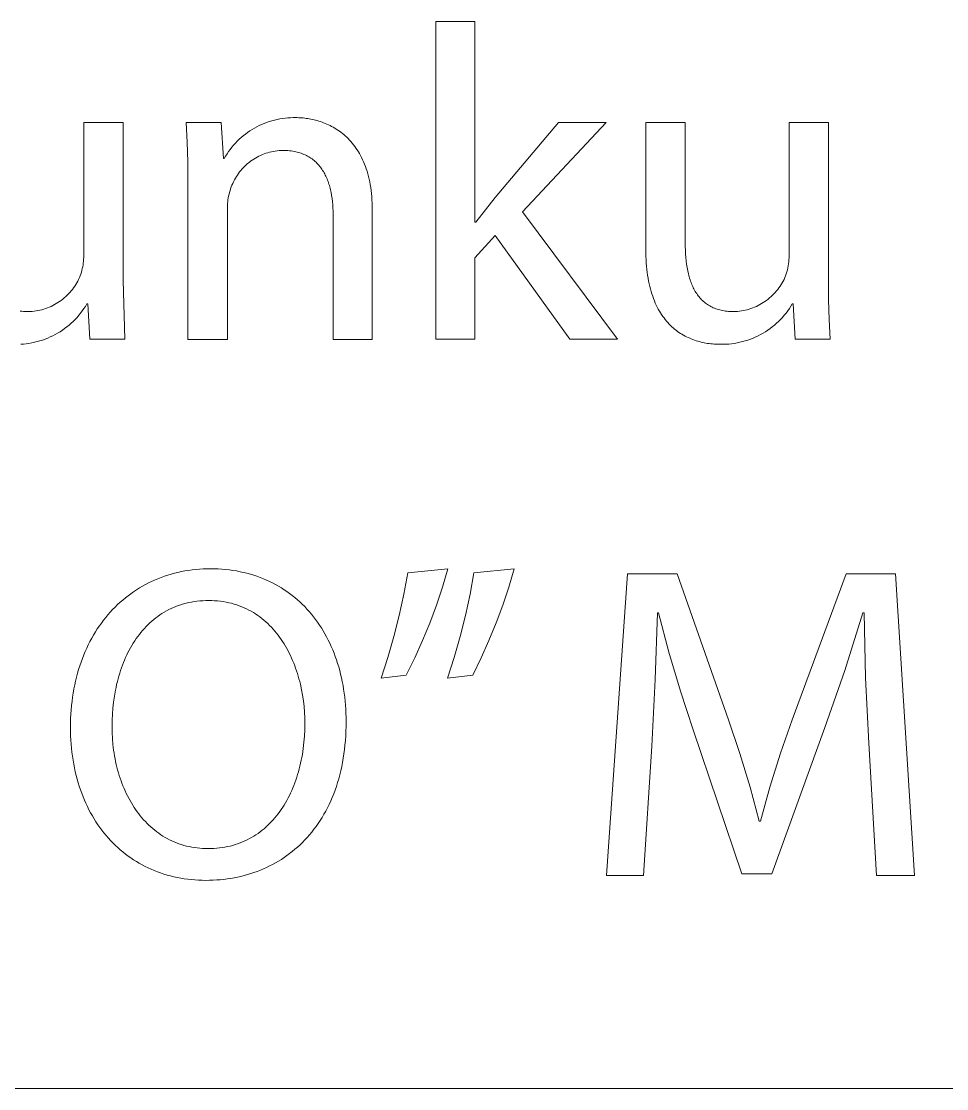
# Model space of a CAD drawing. Header units: millimetres. Extents: x 2840 to 6121, y 744 to 3036.
# Drawn here: x 5396.1 to 5464, y 744.1 to 822.4 of the extents above; entities that cross this region are included whole.
import ezdxf

# ---------------------------------------------------------------- set-up
doc = ezdxf.new("R2010")
doc.units = ezdxf.units.MM
doc.header["$MEASUREMENT"] = 0
doc.layers.add('Domyślny', color=7, linetype='Continuous', true_color=0x000000)

msp = doc.modelspace()

# ---------------------------------------------------------------- linework, layer by layer
at = {"layer": 'Domyślny', "color": 18, "lineweight": 15, "true_color": 0x000000}
for p, q in [((5426.558, 799.029), (5426.558, 822.356)), ((5426.558, 822.356), (5429.421, 822.356)), ((5429.421, 822.356), (5429.421, 807.628)), ((5414.524, 815.065), (5414.715, 815.117)), ((5414.715, 815.117), (5414.909, 815.162)), ((5414.909, 815.162), (5415.104, 815.201)), ((5415.104, 815.201), (5415.3, 815.233)), ((5415.3, 815.233), (5415.497, 815.258)), ((5415.497, 815.258), (5415.695, 815.276)), ((5415.695, 815.276), (5415.893, 815.288)), ((5415.893, 815.288), (5416.091, 815.293)), ((5416.091, 815.293), (5416.29, 815.291)), ((5416.29, 815.291), (5416.394, 815.29)), ((5416.394, 815.29), (5416.499, 815.287)), ((5416.499, 815.287), (5416.606, 815.282)), ((5416.606, 815.282), (5416.715, 815.275)), ((5416.715, 815.275), (5416.825, 815.266)), ((5416.825, 815.266), (5416.936, 815.254)), ((5416.936, 815.254), (5417.048, 815.24)), ((5417.048, 815.24), (5417.161, 815.224)), ((5417.161, 815.224), (5417.276, 815.205)), ((5417.276, 815.205), (5417.391, 815.184)), ((5417.391, 815.184), (5417.506, 815.16)), ((5417.506, 815.16), (5417.623, 815.133)), ((5417.623, 815.133), (5417.74, 815.104)), ((5417.74, 815.104), (5417.857, 815.072)), ((5400.726, 805.174), (5400.726, 814.931)), ((5400.726, 814.931), (5403.61, 814.931)), ((5403.61, 814.931), (5403.61, 803.36)), ((5408.317, 813.493), (5408.238, 814.931)), ((5408.238, 814.931), (5410.805, 814.931)), ((5410.805, 814.931), (5410.969, 812.297)), ((5412.743, 814.206), (5412.907, 814.318)), ((5412.907, 814.318), (5413.074, 814.425)), ((5413.074, 814.425), (5413.245, 814.527)), ((5413.245, 814.527), (5413.419, 814.622)), ((5413.419, 814.622), (5413.597, 814.711)), ((5413.597, 814.711), (5413.777, 814.795)), ((5413.777, 814.795), (5413.96, 814.872)), ((5413.96, 814.872), (5414.146, 814.943)), ((5414.146, 814.943), (5414.334, 815.007)), ((5414.334, 815.007), (5414.524, 815.065)), ((5417.857, 815.072), (5417.975, 815.037)), ((5417.975, 815.037), (5418.092, 815)), ((5418.092, 815), (5418.21, 814.959)), ((5418.21, 814.959), (5418.328, 814.915)), ((5418.328, 814.915), (5418.446, 814.868)), ((5418.446, 814.868), (5418.563, 814.818)), ((5418.563, 814.818), (5418.68, 814.765)), ((5418.68, 814.765), (5418.797, 814.709)), ((5418.797, 814.709), (5418.913, 814.649)), ((5418.913, 814.649), (5419.029, 814.586)), ((5419.029, 814.586), (5419.143, 814.519)), ((5419.143, 814.519), (5419.257, 814.449)), ((5419.257, 814.449), (5419.37, 814.375)), ((5419.37, 814.375), (5419.482, 814.298)), ((5430.907, 809.441), (5435.561, 814.926)), ((5439.047, 814.926), (5432.906, 808.393)), ((5435.561, 814.926), (5439.047, 814.926)), ((5441.964, 805.622), (5441.964, 814.931)), ((5441.964, 814.931), (5444.859, 814.931)), ((5444.859, 814.931), (5444.859, 806.124)), ((5452.475, 805.174), (5452.475, 814.931)), ((5452.475, 814.931), (5455.37, 814.931)), ((5455.37, 814.931), (5455.37, 803.36)), ((5411.85, 813.42), (5411.987, 813.563)), ((5411.987, 813.563), (5412.13, 813.702)), ((5412.13, 813.702), (5412.277, 813.836)), ((5412.277, 813.836), (5412.428, 813.964)), ((5412.428, 813.964), (5412.584, 814.088)), ((5412.584, 814.088), (5412.743, 814.206)), ((5419.482, 814.298), (5419.592, 814.217)), ((5419.592, 814.217), (5419.702, 814.132)), ((5419.702, 814.132), (5419.81, 814.043)), ((5419.81, 814.043), (5419.916, 813.95)), ((5419.916, 813.95), (5420.021, 813.853)), ((5420.021, 813.853), (5420.124, 813.752)), ((5420.124, 813.752), (5420.225, 813.648)), ((5420.225, 813.648), (5420.325, 813.538)), ((5420.325, 813.538), (5420.422, 813.425)), ((5408.361, 812.054), (5408.317, 813.493)), ((5411.24, 812.637), (5411.351, 812.802)), ((5411.351, 812.802), (5411.468, 812.963)), ((5411.468, 812.963), (5411.59, 813.119)), ((5411.59, 813.119), (5411.718, 813.272)), ((5411.718, 813.272), (5411.85, 813.42)), ((5414.364, 812.755), (5414.228, 812.718)), ((5414.501, 812.789), (5414.364, 812.755)), ((5414.639, 812.817), (5414.501, 812.789)), ((5414.778, 812.841), (5414.639, 812.817)), ((5414.918, 812.86), (5414.778, 812.841)), ((5415.058, 812.874), (5414.918, 812.86)), ((5415.199, 812.883), (5415.058, 812.874)), ((5415.339, 812.887), (5415.199, 812.883)), ((5415.466, 812.886), (5415.339, 812.887)), ((5415.589, 812.881), (5415.466, 812.886)), ((5415.711, 812.874), (5415.589, 812.881)), ((5415.829, 812.863), (5415.711, 812.874)), ((5415.945, 812.849), (5415.829, 812.863)), ((5416.059, 812.833), (5415.945, 812.849)), ((5416.17, 812.813), (5416.059, 812.833)), ((5416.279, 812.791), (5416.17, 812.813)), ((5416.385, 812.766), (5416.279, 812.791)), ((5416.489, 812.738), (5416.385, 812.766)), ((5420.422, 813.425), (5420.517, 813.307)), ((5420.517, 813.307), (5420.61, 813.185)), ((5420.61, 813.185), (5420.701, 813.059)), ((5420.701, 813.059), (5420.789, 812.928)), ((5420.789, 812.928), (5420.874, 812.793)), ((5420.874, 812.793), (5420.957, 812.652)), ((5408.369, 810.615), (5408.361, 812.054)), ((5410.969, 812.297), (5411.035, 812.297)), ((5411.035, 812.297), (5411.134, 812.469)), ((5411.134, 812.469), (5411.24, 812.637)), ((5412.859, 812.008), (5412.749, 811.919)), ((5412.971, 812.093), (5412.859, 812.008)), ((5413.086, 812.175), (5412.971, 812.093)), ((5413.204, 812.252), (5413.086, 812.175)), ((5413.324, 812.325), (5413.204, 812.252)), ((5413.447, 812.395), (5413.324, 812.325)), ((5413.572, 812.46), (5413.447, 812.395)), ((5413.7, 812.52), (5413.572, 812.46)), ((5413.829, 812.576), (5413.7, 812.52)), ((5413.96, 812.628), (5413.829, 812.576)), ((5414.093, 812.675), (5413.96, 812.628)), ((5414.228, 812.718), (5414.093, 812.675)), ((5416.59, 812.707), (5416.489, 812.738)), ((5416.69, 812.674), (5416.59, 812.707)), ((5416.786, 812.638), (5416.69, 812.674)), ((5416.881, 812.599), (5416.786, 812.638)), ((5416.973, 812.558), (5416.881, 812.599)), ((5417.063, 812.514), (5416.973, 812.558)), ((5417.15, 812.468), (5417.063, 812.514)), ((5417.235, 812.42), (5417.15, 812.468)), ((5417.318, 812.368), (5417.235, 812.42)), ((5417.399, 812.315), (5417.318, 812.368)), ((5417.478, 812.259), (5417.399, 812.315)), ((5417.554, 812.201), (5417.478, 812.259)), ((5417.628, 812.141), (5417.554, 812.201)), ((5417.7, 812.078), (5417.628, 812.141)), ((5417.77, 812.013), (5417.7, 812.078)), ((5417.838, 811.946), (5417.77, 812.013)), ((5420.957, 812.652), (5421.037, 812.508)), ((5421.037, 812.508), (5421.115, 812.358)), ((5421.115, 812.358), (5421.189, 812.204)), ((5421.189, 812.204), (5421.26, 812.044)), ((5421.26, 812.044), (5421.328, 811.88)), ((5412.079, 811.197), (5411.998, 811.082)), ((5412.164, 811.31), (5412.079, 811.197)), ((5412.253, 811.419), (5412.164, 811.31)), ((5412.345, 811.526), (5412.253, 811.419)), ((5412.441, 811.629), (5412.345, 811.526)), ((5412.541, 811.729), (5412.441, 811.629)), ((5412.643, 811.826), (5412.541, 811.729)), ((5412.749, 811.919), (5412.643, 811.826)), ((5417.903, 811.877), (5417.838, 811.946)), ((5417.967, 811.806), (5417.903, 811.877)), ((5418.028, 811.733), (5417.967, 811.806)), ((5418.088, 811.657), (5418.028, 811.733)), ((5418.145, 811.58), (5418.088, 811.657)), ((5418.201, 811.501), (5418.145, 811.58)), ((5418.254, 811.42), (5418.201, 811.501)), ((5418.306, 811.337), (5418.254, 811.42)), ((5418.355, 811.253), (5418.306, 811.337)), ((5418.403, 811.166), (5418.355, 811.253)), ((5421.328, 811.88), (5421.393, 811.711)), ((5421.393, 811.711), (5421.454, 811.537)), ((5421.454, 811.537), (5421.512, 811.357)), ((5421.512, 811.357), (5421.566, 811.173)), ((5408.369, 799.022), (5408.369, 810.615)), ((5411.656, 810.466), (5411.6, 810.337)), ((5411.716, 810.594), (5411.656, 810.466)), ((5411.78, 810.719), (5411.716, 810.594)), ((5411.849, 810.843), (5411.78, 810.719)), ((5411.921, 810.963), (5411.849, 810.843)), ((5411.998, 811.082), (5411.921, 810.963)), ((5418.448, 811.078), (5418.403, 811.166)), ((5418.492, 810.989), (5418.448, 811.078)), ((5418.534, 810.897), (5418.492, 810.989)), ((5418.574, 810.804), (5418.534, 810.897)), ((5418.612, 810.71), (5418.574, 810.804)), ((5418.648, 810.613), (5418.612, 810.71)), ((5418.683, 810.516), (5418.648, 810.613)), ((5418.716, 810.417), (5418.683, 810.516)), ((5418.746, 810.316), (5418.716, 810.417)), ((5421.566, 811.173), (5421.616, 810.983)), ((5421.616, 810.983), (5421.663, 810.787)), ((5421.663, 810.787), (5421.706, 810.587)), ((5421.706, 810.587), (5421.744, 810.381)), ((5411.387, 809.673), (5411.356, 809.539)), ((5411.422, 809.806), (5411.387, 809.673)), ((5411.461, 809.937), (5411.422, 809.806)), ((5411.503, 810.072), (5411.461, 809.937)), ((5411.549, 810.205), (5411.503, 810.072)), ((5411.6, 810.337), (5411.549, 810.205)), ((5418.776, 810.214), (5418.746, 810.316)), ((5418.803, 810.111), (5418.776, 810.214)), ((5418.829, 810.007), (5418.803, 810.111)), ((5418.853, 809.901), (5418.829, 810.007)), ((5418.875, 809.794), (5418.853, 809.901)), ((5418.915, 809.576), (5418.875, 809.794)), ((5421.744, 810.381), (5421.779, 810.169)), ((5421.779, 810.169), (5421.809, 809.952)), ((5421.809, 809.952), (5421.835, 809.729)), ((5421.835, 809.729), (5421.856, 809.501)), ((5411.268, 808.858), (5411.264, 808.72)), ((5411.277, 808.995), (5411.268, 808.858)), ((5411.29, 809.132), (5411.277, 808.995)), ((5411.308, 809.268), (5411.29, 809.132)), ((5411.33, 809.404), (5411.308, 809.268)), ((5411.356, 809.539), (5411.33, 809.404)), ((5418.948, 809.354), (5418.915, 809.576)), ((5418.975, 809.128), (5418.948, 809.354)), ((5418.996, 808.898), (5418.975, 809.128)), ((5419.01, 808.665), (5418.996, 808.898)), ((5421.856, 809.501), (5421.873, 809.266)), ((5421.873, 809.266), (5421.885, 809.026)), ((5421.885, 809.026), (5421.893, 808.78)), ((5429.486, 807.628), (5430.907, 809.441)), ((5411.264, 808.72), (5411.264, 808.583)), ((5411.264, 808.583), (5411.264, 799.022)), ((5419.019, 808.429), (5419.01, 808.665)), ((5419.022, 808.189), (5419.019, 808.429)), ((5419.022, 799.022), (5419.022, 808.189)), ((5421.893, 808.78), (5421.895, 808.528)), ((5421.895, 808.528), (5421.895, 799.022)), ((5432.906, 808.393), (5439.899, 799.029)), ((5429.421, 807.628), (5429.486, 807.628)), ((5430.907, 806.644), (5429.421, 805.005)), ((5436.392, 799.029), (5430.907, 806.644)), ((5444.859, 806.124), (5444.862, 805.844)), ((5444.862, 805.844), (5444.87, 805.571)), ((5400.718, 804.898), (5400.724, 805.036)), ((5400.724, 805.036), (5400.726, 805.174)), ((5429.421, 805.005), (5429.421, 799.029)), ((5441.973, 805.111), (5441.964, 805.622)), ((5441.983, 804.865), (5441.973, 805.111)), ((5444.87, 805.571), (5444.884, 805.303)), ((5444.884, 805.303), (5444.904, 805.041)), ((5444.904, 805.041), (5444.929, 804.786)), ((5452.465, 804.871), (5452.472, 805.022)), ((5452.472, 805.022), (5452.475, 805.174)), ((5400.588, 804.082), (5400.621, 804.216)), ((5400.621, 804.216), (5400.649, 804.351)), ((5400.649, 804.351), (5400.673, 804.487)), ((5400.673, 804.487), (5400.693, 804.623)), ((5400.693, 804.623), (5400.708, 804.761)), ((5400.708, 804.761), (5400.718, 804.898)), ((5441.998, 804.625), (5441.983, 804.865)), ((5442.017, 804.391), (5441.998, 804.625)), ((5442.04, 804.163), (5442.017, 804.391)), ((5442.067, 803.94), (5442.04, 804.163)), ((5444.929, 804.786), (5444.961, 804.538)), ((5444.961, 804.538), (5444.999, 804.296)), ((5444.999, 804.296), (5445.044, 804.062)), ((5452.351, 804.123), (5452.384, 804.271)), ((5452.384, 804.271), (5452.412, 804.42)), ((5452.412, 804.42), (5452.434, 804.57)), ((5452.434, 804.57), (5452.452, 804.72)), ((5452.452, 804.72), (5452.465, 804.871)), ((5400.282, 803.295), (5400.347, 803.424)), ((5400.347, 803.424), (5400.408, 803.555)), ((5400.408, 803.555), (5400.464, 803.688)), ((5400.464, 803.688), (5400.509, 803.818)), ((5400.509, 803.818), (5400.551, 803.949)), ((5400.551, 803.949), (5400.588, 804.082)), ((5403.61, 803.36), (5403.742, 799.033)), ((5442.097, 803.723), (5442.067, 803.94)), ((5442.132, 803.511), (5442.097, 803.723)), ((5442.17, 803.306), (5442.132, 803.511)), ((5445.044, 804.062), (5445.095, 803.834)), ((5445.095, 803.834), (5445.123, 803.724)), ((5445.123, 803.724), (5445.152, 803.615)), ((5445.152, 803.615), (5445.183, 803.508)), ((5445.183, 803.508), (5445.217, 803.403)), ((5445.217, 803.403), (5445.251, 803.3)), ((5452.04, 803.295), (5452.106, 803.424)), ((5452.106, 803.424), (5452.167, 803.555)), ((5452.167, 803.555), (5452.223, 803.688)), ((5452.223, 803.688), (5452.271, 803.832)), ((5452.271, 803.832), (5452.313, 803.977)), ((5452.313, 803.977), (5452.351, 804.123)), ((5455.37, 803.36), (5455.377, 801.917)), ((5399.709, 802.467), (5399.803, 802.576)), ((5399.803, 802.576), (5399.893, 802.689)), ((5399.893, 802.689), (5399.979, 802.804)), ((5399.979, 802.804), (5400.061, 802.923)), ((5400.061, 802.923), (5400.139, 803.045)), ((5400.139, 803.045), (5400.213, 803.169)), ((5400.213, 803.169), (5400.282, 803.295)), ((5442.211, 803.105), (5442.17, 803.306)), ((5442.257, 802.91), (5442.211, 803.105)), ((5442.305, 802.721), (5442.257, 802.91)), ((5442.357, 802.536), (5442.305, 802.721)), ((5445.251, 803.3), (5445.288, 803.198)), ((5445.288, 803.198), (5445.326, 803.099)), ((5445.326, 803.099), (5445.366, 803.002)), ((5445.366, 803.002), (5445.408, 802.907)), ((5445.408, 802.907), (5445.452, 802.814)), ((5445.452, 802.814), (5445.498, 802.724)), ((5445.498, 802.724), (5445.545, 802.635)), ((5445.545, 802.635), (5445.595, 802.548)), ((5451.463, 802.468), (5451.558, 802.577)), ((5451.558, 802.577), (5451.648, 802.69)), ((5451.648, 802.69), (5451.735, 802.805)), ((5451.735, 802.805), (5451.817, 802.924)), ((5451.817, 802.924), (5451.896, 803.045)), ((5451.896, 803.045), (5451.97, 803.169)), ((5451.97, 803.169), (5452.04, 803.295)), ((5398.834, 801.72), (5398.954, 801.8)), ((5398.954, 801.8), (5399.071, 801.884)), ((5399.071, 801.884), (5399.186, 801.971)), ((5399.186, 801.971), (5399.297, 802.063)), ((5399.297, 802.063), (5399.405, 802.159)), ((5399.405, 802.159), (5399.51, 802.258)), ((5399.51, 802.258), (5399.611, 802.36)), ((5399.611, 802.36), (5399.709, 802.467)), ((5442.412, 802.357), (5442.357, 802.536)), ((5442.471, 802.183), (5442.412, 802.357)), ((5442.532, 802.015), (5442.471, 802.183)), ((5442.597, 801.851), (5442.532, 802.015)), ((5442.664, 801.692), (5442.597, 801.851)), ((5445.595, 802.548), (5445.646, 802.464)), ((5445.646, 802.464), (5445.699, 802.382)), ((5445.699, 802.382), (5445.754, 802.302)), ((5445.754, 802.302), (5445.811, 802.224)), ((5445.811, 802.224), (5445.87, 802.149)), ((5445.87, 802.149), (5445.932, 802.076)), ((5445.932, 802.076), (5445.995, 802.005)), ((5445.995, 802.005), (5446.06, 801.937)), ((5446.06, 801.937), (5446.127, 801.871)), ((5446.127, 801.871), (5446.196, 801.807)), ((5446.196, 801.807), (5446.267, 801.746)), ((5450.585, 801.722), (5450.706, 801.801)), ((5450.706, 801.801), (5450.823, 801.885)), ((5450.823, 801.885), (5450.938, 801.973)), ((5450.938, 801.973), (5451.05, 802.064)), ((5451.05, 802.064), (5451.158, 802.16)), ((5451.158, 802.16), (5451.264, 802.259)), ((5451.264, 802.259), (5451.365, 802.362)), ((5451.365, 802.362), (5451.463, 802.468)), ((5455.377, 801.917), (5455.421, 800.474)), ((5396.067, 801.102), (5396.179, 801.089)), ((5396.179, 801.089), (5396.293, 801.079)), ((5396.293, 801.079), (5396.41, 801.072)), ((5396.41, 801.072), (5396.529, 801.067)), ((5396.529, 801.067), (5396.651, 801.066)), ((5396.651, 801.066), (5396.795, 801.07)), ((5396.795, 801.07), (5396.939, 801.08)), ((5396.939, 801.08), (5397.082, 801.094)), ((5397.082, 801.094), (5397.225, 801.114)), ((5397.225, 801.114), (5397.367, 801.138)), ((5397.367, 801.138), (5397.509, 801.168)), ((5397.509, 801.168), (5397.649, 801.202)), ((5397.649, 801.202), (5397.788, 801.241)), ((5397.788, 801.241), (5397.925, 801.285)), ((5397.925, 801.285), (5398.061, 801.333)), ((5398.061, 801.333), (5398.195, 801.386)), ((5398.195, 801.386), (5398.327, 801.444)), ((5398.327, 801.444), (5398.457, 801.507)), ((5398.457, 801.507), (5398.585, 801.573)), ((5398.585, 801.573), (5398.711, 801.645)), ((5398.711, 801.645), (5398.834, 801.72)), ((5400.619, 801.111), (5400.495, 800.949)), ((5400.737, 801.278), (5400.619, 801.111)), ((5400.849, 801.448), (5400.737, 801.278)), ((5400.955, 801.623), (5400.849, 801.448)), ((5401.021, 801.623), (5400.955, 801.623)), ((5401.174, 799.033), (5401.021, 801.623)), ((5442.734, 801.538), (5442.664, 801.692)), ((5442.807, 801.389), (5442.734, 801.538)), ((5442.883, 801.245), (5442.807, 801.389)), ((5442.962, 801.106), (5442.883, 801.245)), ((5443.042, 800.971), (5442.962, 801.106)), ((5446.267, 801.746), (5446.341, 801.688)), ((5446.341, 801.688), (5446.416, 801.631)), ((5446.416, 801.631), (5446.494, 801.578)), ((5446.494, 801.578), (5446.574, 801.527)), ((5446.574, 801.527), (5446.656, 801.478)), ((5446.656, 801.478), (5446.74, 801.432)), ((5446.74, 801.432), (5446.826, 801.388)), ((5446.826, 801.388), (5446.915, 801.348)), ((5446.915, 801.348), (5447.006, 801.309)), ((5447.006, 801.309), (5447.099, 801.274)), ((5447.099, 801.274), (5447.194, 801.241)), ((5447.194, 801.241), (5447.292, 801.211)), ((5447.292, 801.211), (5447.392, 801.184)), ((5447.392, 801.184), (5447.494, 801.159)), ((5447.494, 801.159), (5447.599, 801.137)), ((5447.599, 801.137), (5447.706, 801.119)), ((5447.706, 801.119), (5447.816, 801.102)), ((5447.816, 801.102), (5447.927, 801.089)), ((5447.927, 801.089), (5448.042, 801.079)), ((5448.042, 801.079), (5448.158, 801.072)), ((5448.158, 801.072), (5448.278, 801.067)), ((5448.278, 801.067), (5448.399, 801.066)), ((5448.399, 801.066), (5448.544, 801.07)), ((5448.544, 801.07), (5448.688, 801.08)), ((5448.688, 801.08), (5448.831, 801.095)), ((5448.831, 801.095), (5448.975, 801.115)), ((5448.975, 801.115), (5449.117, 801.139)), ((5449.117, 801.139), (5449.258, 801.169)), ((5449.258, 801.169), (5449.399, 801.203)), ((5449.399, 801.203), (5449.538, 801.242)), ((5449.538, 801.242), (5449.675, 801.286)), ((5449.675, 801.286), (5449.811, 801.335)), ((5449.811, 801.335), (5449.946, 801.388)), ((5449.946, 801.388), (5450.078, 801.446)), ((5450.078, 801.446), (5450.208, 801.508)), ((5450.208, 801.508), (5450.336, 801.575)), ((5450.336, 801.575), (5450.462, 801.646)), ((5450.462, 801.646), (5450.585, 801.722)), ((5452.378, 801.112), (5452.254, 800.949)), ((5452.496, 801.278), (5452.378, 801.112)), ((5452.608, 801.449), (5452.496, 801.278)), ((5452.715, 801.623), (5452.608, 801.449)), ((5452.781, 801.623), (5452.715, 801.623)), ((5452.934, 799.033), (5452.781, 801.623)), ((5399.948, 800.343), (5399.798, 800.204)), ((5400.092, 800.488), (5399.948, 800.343)), ((5400.232, 800.637), (5400.092, 800.488)), ((5400.366, 800.79), (5400.232, 800.637)), ((5400.495, 800.949), (5400.366, 800.79)), ((5443.126, 800.841), (5443.042, 800.971)), ((5443.212, 800.715), (5443.126, 800.841)), ((5443.3, 800.594), (5443.212, 800.715)), ((5443.39, 800.477), (5443.3, 800.594)), ((5443.483, 800.364), (5443.39, 800.477)), ((5443.577, 800.256), (5443.483, 800.364)), ((5443.674, 800.152), (5443.577, 800.256)), ((5451.706, 800.345), (5451.557, 800.205)), ((5451.851, 800.489), (5451.706, 800.345)), ((5451.99, 800.638), (5451.851, 800.489)), ((5452.125, 800.791), (5451.99, 800.638)), ((5452.254, 800.949), (5452.125, 800.791)), ((5455.421, 800.474), (5455.501, 799.033)), ((5398.811, 799.482), (5398.633, 799.382)), ((5398.985, 799.588), (5398.811, 799.482)), ((5399.156, 799.7), (5398.985, 799.588)), ((5399.323, 799.818), (5399.156, 799.7)), ((5399.486, 799.941), (5399.323, 799.818)), ((5399.644, 800.07), (5399.486, 799.941)), ((5399.798, 800.204), (5399.644, 800.07)), ((5443.772, 800.052), (5443.674, 800.152)), ((5443.872, 799.956), (5443.772, 800.052)), ((5443.974, 799.865), (5443.872, 799.956)), ((5444.078, 799.777), (5443.974, 799.865)), ((5444.183, 799.693), (5444.078, 799.777)), ((5444.29, 799.613), (5444.183, 799.693)), ((5444.398, 799.536), (5444.29, 799.613)), ((5444.508, 799.464), (5444.398, 799.536)), ((5444.619, 799.395), (5444.508, 799.464)), ((5450.569, 799.484), (5450.391, 799.384)), ((5450.744, 799.59), (5450.569, 799.484)), ((5450.914, 799.702), (5450.744, 799.59)), ((5451.081, 799.82), (5450.914, 799.702)), ((5451.244, 799.943), (5451.081, 799.82)), ((5451.403, 800.071), (5451.244, 799.943)), ((5451.557, 800.205), (5451.403, 800.071)), ((5396.301, 798.684), (5396.097, 798.669)), ((5396.504, 798.705), (5396.301, 798.684)), ((5396.707, 798.733), (5396.504, 798.705)), ((5396.908, 798.768), (5396.707, 798.733)), ((5397.108, 798.81), (5396.908, 798.768)), ((5397.306, 798.858), (5397.108, 798.81)), ((5397.503, 798.913), (5397.306, 798.858)), ((5397.697, 798.975), (5397.503, 798.913)), ((5397.89, 799.044), (5397.697, 798.975)), ((5398.08, 799.119), (5397.89, 799.044)), ((5398.267, 799.2), (5398.08, 799.119)), ((5398.451, 799.288), (5398.267, 799.2)), ((5398.633, 799.382), (5398.451, 799.288)), ((5403.742, 799.033), (5401.174, 799.033)), ((5411.264, 799.022), (5408.369, 799.022)), ((5421.895, 799.022), (5419.022, 799.022)), ((5429.421, 799.029), (5426.558, 799.029)), ((5439.899, 799.029), (5436.392, 799.029)), ((5444.731, 799.329), (5444.619, 799.395)), ((5444.844, 799.267), (5444.731, 799.329)), ((5444.958, 799.209), (5444.844, 799.267)), ((5445.073, 799.154), (5444.958, 799.209)), ((5445.189, 799.102), (5445.073, 799.154)), ((5445.305, 799.053), (5445.189, 799.102)), ((5445.423, 799.008), (5445.305, 799.053)), ((5445.541, 798.966), (5445.423, 799.008)), ((5445.659, 798.927), (5445.541, 798.966)), ((5445.778, 798.89), (5445.659, 798.927)), ((5445.898, 798.857), (5445.778, 798.89)), ((5446.018, 798.827), (5445.898, 798.857)), ((5446.137, 798.799), (5446.018, 798.827)), ((5446.258, 798.774), (5446.137, 798.799)), ((5446.378, 798.752), (5446.258, 798.774)), ((5446.498, 798.732), (5446.378, 798.752)), ((5446.618, 798.715), (5446.498, 798.732)), ((5446.738, 798.701), (5446.618, 798.715)), ((5446.857, 798.689), (5446.738, 798.701)), ((5446.977, 798.679), (5446.857, 798.689)), ((5447.095, 798.671), (5446.977, 798.679)), ((5447.214, 798.666), (5447.095, 798.671)), ((5447.332, 798.663), (5447.214, 798.666)), ((5447.449, 798.662), (5447.332, 798.663)), ((5447.653, 798.662), (5447.449, 798.662)), ((5447.857, 798.67), (5447.653, 798.662)), ((5448.061, 798.684), (5447.857, 798.67)), ((5448.264, 798.706), (5448.061, 798.684)), ((5448.466, 798.734), (5448.264, 798.706)), ((5448.667, 798.769), (5448.466, 798.734)), ((5448.867, 798.811), (5448.667, 798.769)), ((5449.065, 798.86), (5448.867, 798.811)), ((5449.262, 798.915), (5449.065, 798.86)), ((5449.456, 798.977), (5449.262, 798.915)), ((5449.648, 799.046), (5449.456, 798.977)), ((5449.838, 799.121), (5449.648, 799.046)), ((5450.026, 799.202), (5449.838, 799.121)), ((5450.21, 799.29), (5450.026, 799.202)), ((5450.391, 799.384), (5450.21, 799.29)), ((5455.501, 799.033), (5452.934, 799.033)), ((5405.928, 781.367), (5406.162, 781.465)), ((5406.162, 781.465), (5406.4, 781.558)), ((5406.4, 781.558), (5406.641, 781.644)), ((5406.641, 781.644), (5406.885, 781.724)), ((5406.885, 781.724), (5407.132, 781.799)), ((5407.132, 781.799), (5407.382, 781.867)), ((5407.382, 781.867), (5407.635, 781.928)), ((5407.635, 781.928), (5407.891, 781.984)), ((5407.891, 781.984), (5408.149, 782.033)), ((5408.149, 782.033), (5408.411, 782.076)), ((5408.411, 782.076), (5408.675, 782.112)), ((5408.675, 782.112), (5408.941, 782.142)), ((5408.941, 782.142), (5409.211, 782.165)), ((5409.211, 782.165), (5409.482, 782.182)), ((5409.482, 782.182), (5409.756, 782.192)), ((5409.756, 782.192), (5410.033, 782.195)), ((5410.033, 782.195), (5410.314, 782.192)), ((5410.314, 782.192), (5410.593, 782.182)), ((5410.593, 782.182), (5410.868, 782.165)), ((5410.868, 782.165), (5411.14, 782.142)), ((5411.14, 782.142), (5411.409, 782.112)), ((5411.409, 782.112), (5411.674, 782.075)), ((5411.674, 782.075), (5411.936, 782.033)), ((5411.936, 782.033), (5412.195, 781.983)), ((5412.195, 781.983), (5412.45, 781.928)), ((5412.45, 781.928), (5412.701, 781.866)), ((5412.701, 781.866), (5412.949, 781.798)), ((5412.949, 781.798), (5413.194, 781.724)), ((5413.194, 781.724), (5413.435, 781.644)), ((5413.435, 781.644), (5413.672, 781.558)), ((5413.672, 781.558), (5413.906, 781.466)), ((5413.906, 781.466), (5414.135, 781.369)), ((5424.211, 780.33), (5424.5, 781.896)), ((5424.5, 781.896), (5427.45, 782.191)), ((5427.45, 782.191), (5427.053, 780.851)), ((5429.072, 780.328), (5429.351, 781.896)), ((5429.351, 781.896), (5432.312, 782.191)), ((5432.312, 782.191), (5431.915, 780.852)), ((5439.074, 759.694), (5440.615, 781.83)), ((5440.615, 781.83), (5444.264, 781.83)), ((5444.264, 781.83), (5448.044, 771.112)), ((5452.71, 771.112), (5456.654, 781.83)), ((5456.654, 781.83), (5460.292, 781.83)), ((5460.292, 781.83), (5461.68, 759.694)), ((5404.383, 780.514), (5404.593, 780.653)), ((5404.593, 780.653), (5404.807, 780.786)), ((5404.807, 780.786), (5405.024, 780.914)), ((5405.024, 780.914), (5405.245, 781.036)), ((5405.245, 781.036), (5405.469, 781.152)), ((5405.469, 781.152), (5405.697, 781.262)), ((5405.697, 781.262), (5405.928, 781.367)), ((5414.135, 781.369), (5414.361, 781.265)), ((5414.361, 781.265), (5414.583, 781.156)), ((5414.583, 781.156), (5414.802, 781.041)), ((5414.802, 781.041), (5415.016, 780.92)), ((5415.016, 780.92), (5415.227, 780.794)), ((5415.227, 780.794), (5415.433, 780.662)), ((5415.433, 780.662), (5415.635, 780.525)), ((5427.053, 780.851), (5426.611, 779.526)), ((5431.915, 780.852), (5431.473, 779.527)), ((5403.392, 779.735), (5403.582, 779.902)), ((5403.582, 779.902), (5403.777, 780.063)), ((5403.777, 780.063), (5403.975, 780.219)), ((5403.975, 780.219), (5404.177, 780.369)), ((5404.177, 780.369), (5404.383, 780.514)), ((5409.891, 779.868), (5409.671, 779.865)), ((5410.113, 779.865), (5409.891, 779.868)), ((5415.635, 780.525), (5415.834, 780.383)), ((5415.834, 780.383), (5416.028, 780.235)), ((5416.028, 780.235), (5416.218, 780.082)), ((5416.218, 780.082), (5416.404, 779.924)), ((5416.404, 779.924), (5416.586, 779.76)), ((5423.871, 778.774), (5424.211, 780.33)), ((5428.738, 778.771), (5429.072, 780.328)), ((5402.671, 779.016), (5402.845, 779.204)), ((5402.845, 779.204), (5403.023, 779.386)), ((5403.023, 779.386), (5403.205, 779.563)), ((5403.205, 779.563), (5403.392, 779.735)), ((5406.791, 779.108), (5406.627, 779.014)), ((5406.959, 779.196), (5406.791, 779.108)), ((5407.131, 779.28), (5406.959, 779.196)), ((5407.305, 779.358), (5407.131, 779.28)), ((5407.484, 779.432), (5407.305, 779.358)), ((5407.665, 779.5), (5407.484, 779.432)), ((5407.85, 779.562), (5407.665, 779.5)), ((5408.039, 779.619), (5407.85, 779.562)), ((5408.231, 779.67), (5408.039, 779.619)), ((5408.426, 779.716), (5408.231, 779.67)), ((5408.625, 779.756), (5408.426, 779.716)), ((5408.827, 779.79), (5408.625, 779.756)), ((5409.033, 779.818), (5408.827, 779.79)), ((5409.242, 779.84), (5409.033, 779.818)), ((5409.455, 779.855), (5409.242, 779.84)), ((5409.671, 779.865), (5409.455, 779.855)), ((5410.331, 779.855), (5410.113, 779.865)), ((5410.546, 779.838), (5410.331, 779.855)), ((5410.757, 779.815), (5410.546, 779.838)), ((5410.964, 779.786), (5410.757, 779.815)), ((5411.168, 779.75), (5410.964, 779.786)), ((5411.368, 779.709), (5411.168, 779.75)), ((5411.565, 779.661), (5411.368, 779.709)), ((5411.758, 779.608), (5411.565, 779.661)), ((5411.947, 779.549), (5411.758, 779.608)), ((5412.133, 779.484), (5411.947, 779.549)), ((5412.315, 779.414), (5412.133, 779.484)), ((5412.494, 779.338), (5412.315, 779.414)), ((5412.669, 779.257), (5412.494, 779.338)), ((5412.84, 779.17), (5412.669, 779.257)), ((5413.008, 779.079), (5412.84, 779.17)), ((5416.586, 779.76), (5416.763, 779.592)), ((5416.763, 779.592), (5416.937, 779.418)), ((5416.937, 779.418), (5417.105, 779.24)), ((5417.105, 779.24), (5417.27, 779.057)), ((5426.611, 779.526), (5426.122, 778.216)), ((5431.473, 779.527), (5430.986, 778.218)), ((5402.02, 778.214), (5402.176, 778.422)), ((5402.176, 778.422), (5402.337, 778.625)), ((5402.337, 778.625), (5402.502, 778.823)), ((5402.502, 778.823), (5402.671, 779.016)), ((5405.713, 778.352), (5405.573, 778.225)), ((5405.857, 778.473), (5405.713, 778.352)), ((5406.004, 778.591), (5405.857, 778.473)), ((5406.155, 778.704), (5406.004, 778.591)), ((5406.309, 778.812), (5406.155, 778.704)), ((5406.466, 778.915), (5406.309, 778.812)), ((5406.627, 779.014), (5406.466, 778.915)), ((5413.172, 778.982), (5413.008, 779.079)), ((5413.333, 778.881), (5413.172, 778.982)), ((5413.49, 778.775), (5413.333, 778.881)), ((5413.643, 778.664), (5413.49, 778.775)), ((5413.793, 778.549), (5413.643, 778.664)), ((5413.94, 778.429), (5413.793, 778.549)), ((5414.083, 778.305), (5413.94, 778.429)), ((5414.222, 778.177), (5414.083, 778.305)), ((5417.27, 779.057), (5417.43, 778.869)), ((5417.43, 778.869), (5417.585, 778.676)), ((5417.585, 778.676), (5417.736, 778.478)), ((5417.736, 778.478), (5417.883, 778.276)), ((5423.482, 777.229), (5423.871, 778.774)), ((5428.351, 777.227), (5428.738, 778.771)), ((5442.822, 778.968), (5442.653, 774.071)), ((5442.887, 778.968), (5442.822, 778.968)), ((5443.657, 776.077), (5442.887, 778.968)), ((5457.899, 778.968), (5456.574, 774.737)), ((5457.998, 778.968), (5457.899, 778.968)), ((5458.088, 774.185), (5457.998, 778.968)), ((5401.443, 777.333), (5401.58, 777.561)), ((5401.58, 777.561), (5401.722, 777.783)), ((5401.722, 777.783), (5401.869, 778.001)), ((5401.869, 778.001), (5402.02, 778.214)), ((5404.923, 777.532), (5404.804, 777.382)), ((5405.046, 777.679), (5404.923, 777.532)), ((5405.173, 777.822), (5405.046, 777.679)), ((5405.303, 777.96), (5405.173, 777.822)), ((5405.436, 778.095), (5405.303, 777.96)), ((5405.573, 778.225), (5405.436, 778.095)), ((5414.358, 778.045), (5414.222, 778.177)), ((5414.49, 777.908), (5414.358, 778.045)), ((5414.619, 777.768), (5414.49, 777.908)), ((5414.744, 777.624), (5414.619, 777.768)), ((5414.866, 777.476), (5414.744, 777.624)), ((5417.883, 778.276), (5418.025, 778.07)), ((5418.025, 778.07), (5418.162, 777.858)), ((5418.162, 777.858), (5418.295, 777.643)), ((5418.295, 777.643), (5418.423, 777.423)), ((5426.122, 778.216), (5425.589, 776.925)), ((5430.986, 778.218), (5430.455, 776.927)), ((5401.061, 776.622), (5401.183, 776.864)), ((5401.183, 776.864), (5401.311, 777.101)), ((5401.311, 777.101), (5401.443, 777.333)), ((5404.36, 776.743), (5404.258, 776.575)), ((5404.466, 776.908), (5404.36, 776.743)), ((5404.575, 777.07), (5404.466, 776.908)), ((5404.688, 777.228), (5404.575, 777.07)), ((5404.804, 777.382), (5404.688, 777.228)), ((5414.984, 777.325), (5414.866, 777.476)), ((5415.099, 777.17), (5414.984, 777.325)), ((5415.21, 777.012), (5415.099, 777.17)), ((5415.318, 776.851), (5415.21, 777.012)), ((5415.422, 776.687), (5415.318, 776.851)), ((5418.423, 777.423), (5418.546, 777.198)), ((5418.546, 777.198), (5418.664, 776.97)), ((5418.664, 776.97), (5418.778, 776.737)), ((5418.778, 776.737), (5418.886, 776.5)), ((5423.043, 775.698), (5423.482, 777.229)), ((5425.589, 776.925), (5425.012, 775.652)), ((5427.91, 775.696), (5428.351, 777.227)), ((5430.455, 776.927), (5429.881, 775.654)), ((5400.724, 775.87), (5400.831, 776.125)), ((5400.831, 776.125), (5400.943, 776.376)), ((5400.943, 776.376), (5401.061, 776.622)), ((5403.972, 776.051), (5403.884, 775.87)), ((5404.064, 776.229), (5403.972, 776.051)), ((5404.159, 776.403), (5404.064, 776.229)), ((5404.258, 776.575), (5404.159, 776.403)), ((5415.523, 776.519), (5415.422, 776.687)), ((5415.62, 776.349), (5415.523, 776.519)), ((5415.714, 776.176), (5415.62, 776.349)), ((5415.804, 776), (5415.714, 776.176)), ((5415.891, 775.822), (5415.804, 776)), ((5418.886, 776.5), (5418.99, 776.259)), ((5418.99, 776.259), (5419.089, 776.014)), ((5419.089, 776.014), (5419.183, 775.765)), ((5444.509, 773.21), (5443.657, 776.077)), ((5400.434, 775.077), (5400.525, 775.346)), ((5400.525, 775.346), (5400.622, 775.61)), ((5400.622, 775.61), (5400.724, 775.87)), ((5403.639, 775.31), (5403.565, 775.118)), ((5403.717, 775.499), (5403.639, 775.31)), ((5403.799, 775.686), (5403.717, 775.499)), ((5403.884, 775.87), (5403.799, 775.686)), ((5415.975, 775.641), (5415.891, 775.822)), ((5416.054, 775.458), (5415.975, 775.641)), ((5416.131, 775.273), (5416.054, 775.458)), ((5416.204, 775.085), (5416.131, 775.273)), ((5419.183, 775.765), (5419.272, 775.512)), ((5419.272, 775.512), (5419.355, 775.255)), ((5419.355, 775.255), (5419.434, 774.994)), ((5422.555, 774.182), (5423.043, 775.698)), ((5425.012, 775.652), (5424.391, 774.401)), ((5427.417, 774.182), (5427.91, 775.696)), ((5429.881, 775.654), (5429.264, 774.401)), ((5400.193, 774.246), (5400.268, 774.527)), ((5400.268, 774.527), (5400.348, 774.804)), ((5400.348, 774.804), (5400.434, 775.077)), ((5403.362, 774.526), (5403.301, 774.324)), ((5403.426, 774.726), (5403.362, 774.526)), ((5403.494, 774.923), (5403.426, 774.726)), ((5403.565, 775.118), (5403.494, 774.923)), ((5416.274, 774.896), (5416.204, 775.085)), ((5416.34, 774.705), (5416.274, 774.896)), ((5416.402, 774.511), (5416.34, 774.705)), ((5416.462, 774.317), (5416.402, 774.511)), ((5419.434, 774.994), (5419.507, 774.73)), ((5419.507, 774.73), (5419.576, 774.462)), ((5419.576, 774.462), (5419.639, 774.191)), ((5424.391, 774.401), (5422.555, 774.182)), ((5429.264, 774.401), (5427.417, 774.182)), ((5456.574, 774.737), (5455.102, 770.555)), ((5400.002, 773.377), (5400.06, 773.671)), ((5400.06, 773.671), (5400.124, 773.96)), ((5400.124, 773.96), (5400.193, 774.246)), ((5403.14, 773.706), (5403.093, 773.495)), ((5403.19, 773.914), (5403.14, 773.706)), ((5403.244, 774.12), (5403.19, 773.914)), ((5403.301, 774.324), (5403.244, 774.12)), ((5416.517, 774.12), (5416.462, 774.317)), ((5416.57, 773.922), (5416.517, 774.12)), ((5416.619, 773.723), (5416.57, 773.922)), ((5416.707, 773.321), (5416.619, 773.723)), ((5419.639, 774.191), (5419.696, 773.916)), ((5419.696, 773.916), (5419.749, 773.637)), ((5419.749, 773.637), (5419.796, 773.355)), ((5442.653, 774.071), (5442.395, 769.178)), ((5458.326, 769.408), (5458.088, 774.185)), ((5399.904, 772.778), (5399.95, 773.079)), ((5399.95, 773.079), (5400.002, 773.377)), ((5402.973, 772.854), (5402.911, 772.418)), ((5403.05, 773.283), (5402.973, 772.854)), ((5403.093, 773.495), (5403.05, 773.283)), ((5416.781, 772.915), (5416.707, 773.321)), ((5416.841, 772.506), (5416.781, 772.915)), ((5419.796, 773.355), (5419.838, 773.07)), ((5419.838, 773.07), (5419.874, 772.782)), ((5445.444, 770.369), (5444.509, 773.21)), ((5399.802, 771.849), (5399.83, 772.163)), ((5399.83, 772.163), (5399.864, 772.472)), ((5399.864, 772.472), (5399.904, 772.778)), ((5402.911, 772.418), (5402.862, 771.976)), ((5416.889, 772.094), (5416.841, 772.506)), ((5416.922, 771.681), (5416.889, 772.094)), ((5419.874, 772.782), (5419.905, 772.49)), ((5419.905, 772.49), (5419.93, 772.195)), ((5419.93, 772.195), (5419.95, 771.897)), ((5399.764, 771.212), (5399.78, 771.532)), ((5399.78, 771.532), (5399.802, 771.849)), ((5402.828, 771.53), (5402.807, 771.079)), ((5402.862, 771.976), (5402.828, 771.53)), ((5416.942, 771.267), (5416.922, 771.681)), ((5416.949, 770.854), (5416.942, 771.267)), ((5419.95, 771.897), (5419.964, 771.596)), ((5419.964, 771.596), (5419.973, 771.292)), ((5419.973, 771.292), (5419.975, 770.985)), ((5399.751, 770.559), (5399.755, 770.887)), ((5399.754, 770.247), (5399.751, 770.559)), ((5399.755, 770.887), (5399.764, 771.212)), ((5402.807, 771.079), (5402.8, 770.625)), ((5402.8, 770.625), (5402.807, 770.184)), ((5416.941, 770.387), (5416.949, 770.854)), ((5419.972, 770.631), (5419.962, 770.282)), ((5419.975, 770.985), (5419.972, 770.631)), ((5448.044, 771.112), (5448.863, 768.654)), ((5455.102, 770.555), (5451.202, 759.825)), ((5451.853, 768.657), (5452.71, 771.112)), ((5399.763, 769.938), (5399.754, 770.247)), ((5399.778, 769.632), (5399.763, 769.938)), ((5402.807, 770.184), (5402.83, 769.746)), ((5402.83, 769.746), (5402.867, 769.313)), ((5416.882, 769.469), (5416.919, 769.925)), ((5416.919, 769.925), (5416.941, 770.387)), ((5419.945, 769.938), (5419.922, 769.599)), ((5419.962, 770.282), (5419.945, 769.938)), ((5449.017, 759.825), (5445.444, 770.369)), ((5399.799, 769.329), (5399.778, 769.632)), ((5399.825, 769.03), (5399.799, 769.329)), ((5399.858, 768.735), (5399.825, 769.03)), ((5402.867, 769.313), (5402.891, 769.098)), ((5402.891, 769.098), (5402.918, 768.885)), ((5416.764, 768.578), (5416.83, 769.019)), ((5416.83, 769.019), (5416.882, 769.469)), ((5419.856, 768.938), (5419.814, 768.616)), ((5419.892, 769.266), (5419.856, 768.938)), ((5419.922, 769.599), (5419.892, 769.266)), ((5442.395, 769.178), (5441.805, 759.694)), ((5458.883, 759.694), (5458.326, 769.408)), ((5399.895, 768.443), (5399.858, 768.735)), ((5399.939, 768.154), (5399.895, 768.443)), ((5399.988, 767.869), (5399.939, 768.154)), ((5402.918, 768.885), (5402.95, 768.672)), ((5402.95, 768.672), (5402.985, 768.462)), ((5402.985, 768.462), (5403.023, 768.253)), ((5403.023, 768.253), (5403.065, 768.045)), ((5416.637, 767.93), (5416.683, 768.144)), ((5416.683, 768.144), (5416.725, 768.36)), ((5416.725, 768.36), (5416.764, 768.578)), ((5419.765, 768.298), (5419.711, 767.986)), ((5419.814, 768.616), (5419.765, 768.298)), ((5448.863, 768.654), (5449.61, 766.173)), ((5451.073, 766.176), (5451.853, 768.657)), ((5400.043, 767.588), (5399.988, 767.869)), ((5400.103, 767.31), (5400.043, 767.588)), ((5403.065, 768.045), (5403.111, 767.839)), ((5403.111, 767.839), (5403.16, 767.636)), ((5403.16, 767.636), (5403.213, 767.434)), ((5403.213, 767.434), (5403.27, 767.234)), ((5416.479, 767.303), (5416.535, 767.51)), ((5416.535, 767.51), (5416.588, 767.719)), ((5416.588, 767.719), (5416.637, 767.93)), ((5419.583, 767.378), (5419.511, 767.083)), ((5419.65, 767.68), (5419.583, 767.378)), ((5419.711, 767.986), (5419.65, 767.68)), ((5400.168, 767.037), (5400.103, 767.31)), ((5400.239, 766.767), (5400.168, 767.037)), ((5400.315, 766.501), (5400.239, 766.767)), ((5403.27, 767.234), (5403.329, 767.036)), ((5403.329, 767.036), (5403.393, 766.84)), ((5403.393, 766.84), (5403.46, 766.646)), ((5403.46, 766.646), (5403.53, 766.455)), ((5416.218, 766.501), (5416.288, 766.697)), ((5416.288, 766.697), (5416.355, 766.897)), ((5416.355, 766.897), (5416.419, 767.098)), ((5416.419, 767.098), (5416.479, 767.303)), ((5419.432, 766.792), (5419.348, 766.507)), ((5419.511, 767.083), (5419.432, 766.792)), ((5400.396, 766.238), (5400.315, 766.501)), ((5400.483, 765.98), (5400.396, 766.238)), ((5400.575, 765.726), (5400.483, 765.98)), ((5403.53, 766.455), (5403.604, 766.267)), ((5403.604, 766.267), (5403.681, 766.08)), ((5403.681, 766.08), (5403.762, 765.897)), ((5403.762, 765.897), (5403.846, 765.716)), ((5415.901, 765.743), (5415.985, 765.928)), ((5415.985, 765.928), (5416.066, 766.116)), ((5416.066, 766.116), (5416.144, 766.307)), ((5416.144, 766.307), (5416.218, 766.501)), ((5419.163, 765.953), (5419.063, 765.684)), ((5419.259, 766.227), (5419.163, 765.953)), ((5419.348, 766.507), (5419.259, 766.227)), ((5449.61, 766.173), (5450.284, 763.671)), ((5450.371, 763.671), (5451.073, 766.176)), ((5400.671, 765.476), (5400.575, 765.726)), ((5400.773, 765.23), (5400.671, 765.476)), ((5400.88, 764.989), (5400.773, 765.23)), ((5403.846, 765.716), (5403.934, 765.538)), ((5403.934, 765.538), (5404.025, 765.362)), ((5404.025, 765.362), (5404.119, 765.19)), ((5404.119, 765.19), (5404.217, 765.02)), ((5404.217, 765.02), (5404.318, 764.854)), ((5415.428, 764.865), (5415.529, 765.034)), ((5415.529, 765.034), (5415.627, 765.206)), ((5415.627, 765.206), (5415.722, 765.382)), ((5415.722, 765.382), (5415.813, 765.561)), ((5415.813, 765.561), (5415.901, 765.743)), ((5418.845, 765.162), (5418.729, 764.909)), ((5418.956, 765.42), (5418.845, 765.162)), ((5419.063, 765.684), (5418.956, 765.42)), ((5400.992, 764.751), (5400.88, 764.989)), ((5401.108, 764.518), (5400.992, 764.751)), ((5401.23, 764.29), (5401.108, 764.518)), ((5401.356, 764.065), (5401.23, 764.29)), ((5404.318, 764.854), (5404.422, 764.691)), ((5404.422, 764.691), (5404.53, 764.531)), ((5404.53, 764.531), (5404.641, 764.375)), ((5404.641, 764.375), (5404.755, 764.222)), ((5404.755, 764.222), (5404.873, 764.073)), ((5414.871, 764.073), (5414.989, 764.224)), ((5414.989, 764.224), (5415.104, 764.379)), ((5415.104, 764.379), (5415.215, 764.538)), ((5415.215, 764.538), (5415.323, 764.7)), ((5415.323, 764.7), (5415.428, 764.865)), ((5418.48, 764.42), (5418.348, 764.184)), ((5418.607, 764.662), (5418.48, 764.42)), ((5418.729, 764.909), (5418.607, 764.662)), ((5401.487, 763.846), (5401.356, 764.065)), ((5401.623, 763.63), (5401.487, 763.846)), ((5401.763, 763.42), (5401.623, 763.63)), ((5404.873, 764.073), (5404.994, 763.927)), ((5404.994, 763.927), (5405.118, 763.785)), ((5405.118, 763.785), (5405.245, 763.647)), ((5405.245, 763.647), (5405.376, 763.512)), ((5405.376, 763.512), (5405.509, 763.382)), ((5414.232, 763.377), (5414.366, 763.508)), ((5414.366, 763.508), (5414.497, 763.644)), ((5414.497, 763.644), (5414.625, 763.783)), ((5414.625, 763.783), (5414.75, 763.926)), ((5414.75, 763.926), (5414.871, 764.073)), ((5417.924, 763.508), (5417.773, 763.294)), ((5418.07, 763.728), (5417.924, 763.508)), ((5418.212, 763.953), (5418.07, 763.728)), ((5418.348, 764.184), (5418.212, 763.953)), ((5450.284, 763.671), (5450.371, 763.671)), ((5401.907, 763.214), (5401.763, 763.42)), ((5402.057, 763.012), (5401.907, 763.214)), ((5402.21, 762.816), (5402.057, 763.012)), ((5402.368, 762.624), (5402.21, 762.816)), ((5405.509, 763.382), (5405.646, 763.256)), ((5405.646, 763.256), (5405.787, 763.133)), ((5405.787, 763.133), (5405.93, 763.016)), ((5405.93, 763.016), (5406.077, 762.902)), ((5406.077, 762.902), (5406.226, 762.793)), ((5406.226, 762.793), (5406.379, 762.688)), ((5406.379, 762.688), (5406.535, 762.588)), ((5413.202, 762.582), (5413.358, 762.682)), ((5413.358, 762.682), (5413.512, 762.786)), ((5413.512, 762.786), (5413.662, 762.896)), ((5413.662, 762.896), (5413.809, 763.01)), ((5413.809, 763.01), (5413.953, 763.128)), ((5413.953, 763.128), (5414.094, 763.25)), ((5414.094, 763.25), (5414.232, 763.377)), ((5417.294, 762.685), (5417.126, 762.492)), ((5417.458, 762.882), (5417.294, 762.685)), ((5417.618, 763.085), (5417.458, 762.882)), ((5417.773, 763.294), (5417.618, 763.085)), ((5402.531, 762.437), (5402.368, 762.624)), ((5402.697, 762.255), (5402.531, 762.437)), ((5402.868, 762.078), (5402.697, 762.255)), ((5403.043, 761.906), (5402.868, 762.078)), ((5403.223, 761.739), (5403.043, 761.906)), ((5406.535, 762.588), (5406.694, 762.492)), ((5406.694, 762.492), (5406.856, 762.402)), ((5406.856, 762.402), (5407.021, 762.316)), ((5407.021, 762.316), (5407.189, 762.235)), ((5407.189, 762.235), (5407.361, 762.159)), ((5407.361, 762.159), (5407.535, 762.088)), ((5407.535, 762.088), (5407.712, 762.022)), ((5407.712, 762.022), (5407.893, 761.962)), ((5407.893, 761.962), (5408.076, 761.906)), ((5408.076, 761.906), (5408.262, 761.857)), ((5411.464, 761.855), (5411.652, 761.904)), ((5411.652, 761.904), (5411.836, 761.958)), ((5411.836, 761.958), (5412.018, 762.018)), ((5412.018, 762.018), (5412.196, 762.084)), ((5412.196, 762.084), (5412.371, 762.154)), ((5412.371, 762.154), (5412.544, 762.23)), ((5412.544, 762.23), (5412.713, 762.31)), ((5412.713, 762.31), (5412.879, 762.396)), ((5412.879, 762.396), (5413.042, 762.486)), ((5413.042, 762.486), (5413.202, 762.582)), ((5416.595, 761.95), (5416.41, 761.78)), ((5416.776, 762.125), (5416.595, 761.95)), ((5416.953, 762.306), (5416.776, 762.125)), ((5417.126, 762.492), (5416.953, 762.306)), ((5403.406, 761.577), (5403.223, 761.739)), ((5403.593, 761.42), (5403.406, 761.577)), ((5403.784, 761.269), (5403.593, 761.42)), ((5403.979, 761.123), (5403.784, 761.269)), ((5404.178, 760.982), (5403.979, 761.123)), ((5408.262, 761.857), (5408.451, 761.813)), ((5408.451, 761.813), (5408.644, 761.774)), ((5408.644, 761.774), (5408.839, 761.741)), ((5408.839, 761.741), (5409.037, 761.714)), ((5409.037, 761.714), (5409.238, 761.693)), ((5409.238, 761.693), (5409.442, 761.678)), ((5409.442, 761.678), (5409.648, 761.669)), ((5409.648, 761.669), (5409.858, 761.665)), ((5409.858, 761.665), (5410.069, 761.668)), ((5410.069, 761.668), (5410.277, 761.678)), ((5410.277, 761.678), (5410.482, 761.693)), ((5410.482, 761.693), (5410.685, 761.714)), ((5410.685, 761.714), (5410.884, 761.74)), ((5410.884, 761.74), (5411.081, 761.773)), ((5411.081, 761.773), (5411.274, 761.811)), ((5411.274, 761.811), (5411.464, 761.855)), ((5415.633, 761.157), (5415.429, 761.015)), ((5415.833, 761.304), (5415.633, 761.157)), ((5416.029, 761.457), (5415.833, 761.304)), ((5416.222, 761.616), (5416.029, 761.457)), ((5416.41, 761.78), (5416.222, 761.616)), ((5404.381, 760.846), (5404.178, 760.982)), ((5404.588, 760.716), (5404.381, 760.846)), ((5404.798, 760.592), (5404.588, 760.716)), ((5405.012, 760.473), (5404.798, 760.592)), ((5405.229, 760.359), (5405.012, 760.473)), ((5405.45, 760.252), (5405.229, 760.359)), ((5414.362, 760.392), (5414.139, 760.285)), ((5414.582, 760.506), (5414.362, 760.392)), ((5414.799, 760.625), (5414.582, 760.506)), ((5415.012, 760.749), (5414.799, 760.625)), ((5415.223, 760.879), (5415.012, 760.749)), ((5415.429, 761.015), (5415.223, 760.879)), ((5405.674, 760.15), (5405.45, 760.252)), ((5405.902, 760.053), (5405.674, 760.15)), ((5406.134, 759.963), (5405.902, 760.053)), ((5406.368, 759.878), (5406.134, 759.963)), ((5406.606, 759.8), (5406.368, 759.878)), ((5406.847, 759.727), (5406.606, 759.8)), ((5407.091, 759.661), (5406.847, 759.727)), ((5407.338, 759.6), (5407.091, 759.661)), ((5407.589, 759.546), (5407.338, 759.6)), ((5407.842, 759.497), (5407.589, 759.546)), ((5411.758, 759.526), (5411.506, 759.482)), ((5412.007, 759.576), (5411.758, 759.526)), ((5412.254, 759.632), (5412.007, 759.576)), ((5412.498, 759.693), (5412.254, 759.632)), ((5412.74, 759.76), (5412.498, 759.693)), ((5412.98, 759.833), (5412.74, 759.76)), ((5413.217, 759.912), (5412.98, 759.833)), ((5413.452, 759.997), (5413.217, 759.912)), ((5413.684, 760.087), (5413.452, 759.997)), ((5413.913, 760.183), (5413.684, 760.087)), ((5414.139, 760.285), (5413.913, 760.183)), ((5441.805, 759.694), (5439.074, 759.694)), ((5451.202, 759.825), (5449.017, 759.825)), ((5461.68, 759.694), (5458.883, 759.694)), ((5408.098, 759.456), (5407.842, 759.497)), ((5408.357, 759.42), (5408.098, 759.456)), ((5408.619, 759.391), (5408.357, 759.42)), ((5408.884, 759.368), (5408.619, 759.391)), ((5409.151, 759.351), (5408.884, 759.368)), ((5409.421, 759.342), (5409.151, 759.351)), ((5409.694, 759.338), (5409.421, 759.342)), ((5409.958, 759.341), (5409.694, 759.338)), ((5410.221, 759.35), (5409.958, 759.341)), ((5410.481, 759.365), (5410.221, 759.35)), ((5410.74, 759.385), (5410.481, 759.365)), ((5410.998, 759.412), (5410.74, 759.385)), ((5411.253, 759.444), (5410.998, 759.412)), ((5411.506, 759.482), (5411.253, 759.444)), ((6117.842, 744.056), (2839.856, 744.056)), ((6117.842, 744.056), (4881.001, 744.056))]:
    msp.add_line(p, q, dxfattribs=at)

doc.saveas('drawing.dxf')
